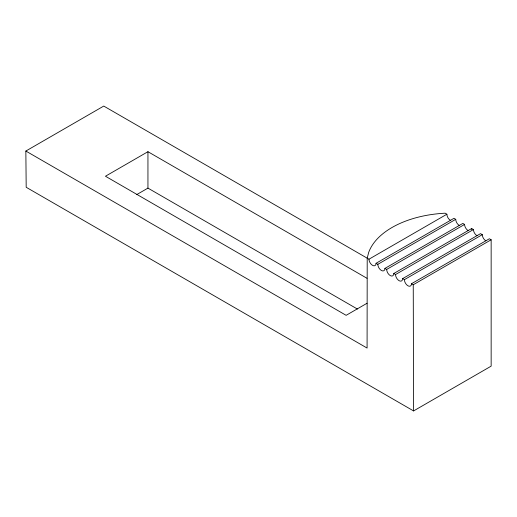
<?xml version="1.0" encoding="UTF-8"?>
<svg xmlns="http://www.w3.org/2000/svg" width="517" height="517" viewBox="0 0 517 517"><rect width="100%" height="100%" fill="white"/><g stroke="black" fill="none" stroke-linecap="round" stroke-linejoin="round"><path stroke-width="0.78" d="M376.059 263.289L377.83 264.323A5.008 2.889 60 0 0 381.372 270.456A5.008 2.889 60 0 0 384.913 268.407L386.684 269.428A5.008 2.889 60 0 0 390.225 275.561A5.008 2.889 60 0 0 393.767 273.512L395.537 274.54A5.008 2.889 60 0 0 399.079 280.673A5.008 2.889 60 0 0 402.62 278.624L404.391 279.645A5.008 2.889 60 0 0 407.932 285.778A5.008 2.889 60 0 0 411.474 283.736L489.379 238.751L491.15 239.772L491.15 366.146L413.581 410.931L26.186 187.27L25.85 151.048L103.755 106.069L368.976 259.204A5.008 2.889 60 0 0 372.518 265.337A5.008 2.889 60 0 0 376.059 263.289L453.971 218.31L455.742 219.331A5.008 2.889 60 0 0 459.283 225.464M366.999 278.295L147.946 151.701L105.449 176.239L346.132 315.325L367.031 303.259M136.798 194.554L147.946 188.117L357.415 309.056M368.976 259.204L446.888 214.219A5.008 2.889 60 0 0 450.43 220.352M377.83 264.323L455.742 219.331M384.913 268.407L462.818 223.422L464.589 224.443A5.008 2.889 60 0 0 468.131 230.576M386.684 269.428L464.589 224.443M393.767 273.512L471.672 228.533L473.443 229.554A5.008 2.889 60 0 0 476.984 235.687M395.537 274.54L473.443 229.554M402.62 278.624L480.526 233.639L482.296 234.666A5.008 2.889 60 0 0 485.838 240.799M404.391 279.645L482.296 234.666M411.474 283.736L413.245 284.751L491.15 239.772M446.888 214.219L445.118 213.198A85.757 49.516 0 0 0 368.66 252.483L367.206 258.183L367.083 348.057L25.85 151.048M413.581 410.931L413.245 284.751M147.946 151.701L147.946 188.117M471.672 228.533A5.008 2.889 60 0 1 471.556 229.522"/></g></svg>
